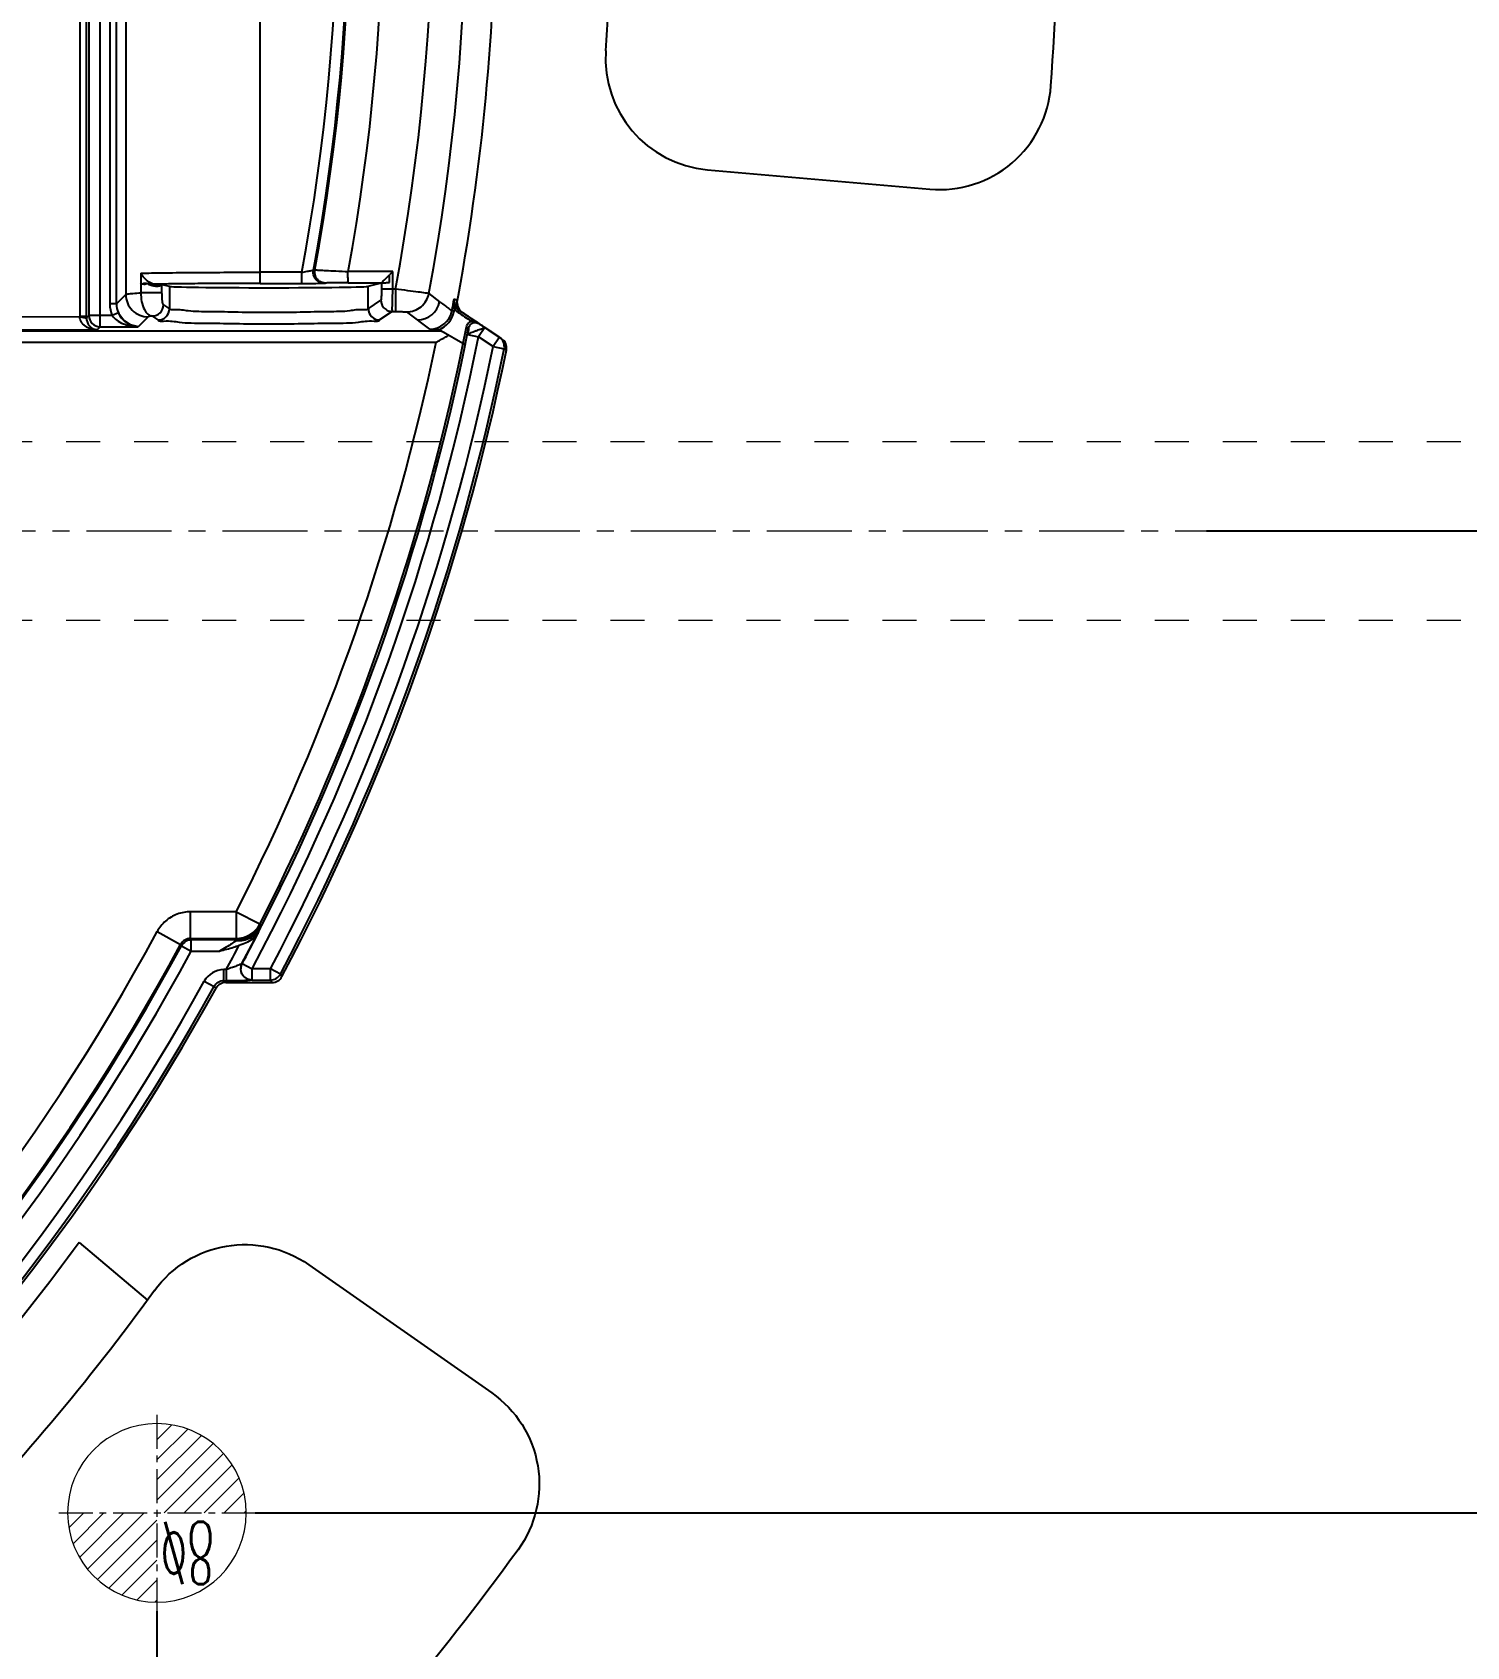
# Model space of a CAD drawing. Header units: millimetres. Extents: x 3054 to 4939, y -1170 to 130.
# Drawn here: x 4692.7 to 4756.9, y -865 to -792.7 of the extents above; entities that cross this region are included whole.
import ezdxf

# ---------------------------------------------------------------- set-up
doc = ezdxf.new("R2010")
doc.units = ezdxf.units.MM
doc.header["$LTSCALE"] = 16.335
doc.header["$PDMODE"] = 3
doc.header["$PDSIZE"] = 0.3125
doc.linetypes.add('CENTER', pattern=[0.6, 0.375, -0.075, 0.075, -0.075])
doc.linetypes.add('HIDDEN', pattern=[0.2, 0.1, -0.1])
doc.layers.get('0').update_dxf_attribs({"linetype": 'CONTINUOUS'})
doc.layers.get('Defpoints').update_dxf_attribs({"linetype": 'CONTINUOUS'})
doc.layers.add('11', color=7, linetype='CONTINUOUS')
doc.layers.add('cool', color=153, linetype='HIDDEN', lineweight=9)
doc.layers.add('epin', color=13, linetype='CONTINUOUS', lineweight=9)
doc.styles.get("Standard").update_dxf_attribs({"font": 'txt', "width": 0.8})
doc.styles.add('TXT05', font='txt.shx', dxfattribs={"width": 0.5, "bigfont": 'gbcbig.shx'})
doc.dimstyles.get("Standard").update_dxf_attribs({"dimtxt": 0.15625, "dimasz": 0.1875, "dimexe": 0.125, "dimexo": 0.0625, "dimtad": 0, "dimtih": 1, "dimtoh": 1, "dimdsep": 46, "dimtxsty": 'Standard', "dimcen": 0.09, "dimadec": 0, "dimazin": 0, "dimtp": 0.01, "dimtm": 0.01, "dimtfac": 1, "dimtofl": 0, "dimtmove": 0, "dimatfit": 3, "dimfxl": 0, "dimtolj": 1, "dimarcsym": 0})

# ---------------------------------------------------------------- blocks, each defined once
blk = doc.blocks.new('epin_ejp_8')
at = {"layer": 'epin'}
h = blk.add_hatch(dxfattribs=at)
h.set_pattern_fill('_ANSI31', color=123, scale=0.2, angle=90, style=0)
h.set_pattern_definition([(135, (-3609.8168, 780.7174), (-0.44901281, -0.44901281), [])])
h.paths.add_polyline_path([(0, 4, 0.414214), (-4, 0), (0, 0)])
h.paths.add_polyline_path([(4, 0), (0, 0), (0, -4, 0.414214)])
at = {"layer": 'epin', "color": 1, "linetype": 'CENTER', "ltscale": 0.248791}
for p, q in [((0, -4.4), (0, 4.4)), ((-4.4, 0), (4.4, 0))]:
    blk.add_line(p, q, dxfattribs=at)
at = {"layer": 'epin'}
blk.add_circle((0, 0), 4, dxfattribs=at)
at = {"layer": 'epin', "color": 6, "style": 'TXT05', "width": 0.5}
blk.add_text('%%c8', height=2.8, dxfattribs=at).set_placement((0.16, 0.4))
blk = doc.blocks.new('4')
at = {"layer": '11', "color": 3, "linetype": 'Continuous'}
for p, q in [((-12.852, 216.652), (-13.724, 226.616)), ((12.852, 216.656), (13.724, 226.619)), ((-7, 208.127), (-7, 212.136)), ((7, 208.13), (7, 212.139))]:
    blk.add_line(p, q, dxfattribs=at)
for centre, radius, start, end in [((0.026, 105), 127.366, 85.91485, 94.10934), ((-8.743, 227.051), 5, 94.10934, 185), ((8.743, 227.055), 5, 355, 85.91485), ((-7.871, 217.088), 5, 185, 274.03007), ((7.871, 217.092), 5, 265.99628, 355), ((0.026, 105), 107.366, 85.99628, 94.03007), ((0.026, 105), 103.366, 86.13132, 93.8975)]:
    blk.add_arc(centre, radius, start, end, dxfattribs=at)
blk = doc.blocks.new('*D215')
at = {"color": 4, "lineweight": -2}
blk.add_line((4755.002, -791.002), (4780.713, -791.002), dxfattribs=at)
at = {"layer": 'Defpoints', "color": 0}
for p in [(4611.243, -791.002), (4755.002, -791.002), (4780.713, -791.002)]:
    blk.add_point(p, dxfattribs=at)
at = {"color": 6, "insert": (4785.713, -791.002), "char_height": 5, "attachment_point": 5}
blk.add_mtext('\\A1;0.00', dxfattribs=at)
blk = doc.blocks.new('*D247')
at = {"color": 4, "lineweight": -2}
blk.add_line((4745.254, -815.002), (4780.713, -815.002), dxfattribs=at)
at = {"layer": 'Defpoints', "color": 0}
for p in [(4611.243, -791.002), (4745.254, -815.002), (4780.713, -815.002)]:
    blk.add_point(p, dxfattribs=at)
at = {"color": 6, "insert": (4788.046, -815.002), "char_height": 5, "attachment_point": 5}
blk.add_mtext('\\A1;24.00', dxfattribs=at)
blk = doc.blocks.new('*D248')
at = {"color": 4, "lineweight": -2}
for p, q in [((4760.713, -859.001), (4770.713, -847.002)), ((4770.713, -847.002), (4780.713, -847.002)), ((4702.639, -859.001), (4760.713, -859.001))]:
    blk.add_line(p, q, dxfattribs=at)
at = {"layer": 'Defpoints', "color": 0}
for p in [(4611.243, -791.002), (4780.713, -847.002), (4702.639, -859.001)]:
    blk.add_point(p, dxfattribs=at)
at = {"color": 6, "insert": (4788.046, -847.002), "char_height": 5, "attachment_point": 5}
blk.add_mtext('\\A1;68.00', dxfattribs=at)
blk = doc.blocks.new('*D249')
at = {"color": 4, "lineweight": -2}
blk.add_line((4737.751, -873.002), (4780.713, -873.002), dxfattribs=at)
at = {"layer": 'Defpoints', "color": 0}
for p in [(4611.243, -791.002), (4737.751, -873.002), (4780.713, -873.002)]:
    blk.add_point(p, dxfattribs=at)
at = {"color": 6, "insert": (4788.046, -873.002), "char_height": 5, "attachment_point": 5}
blk.add_mtext('\\A1;82.00', dxfattribs=at)
blk = doc.blocks.new('*D250')
at = {"color": 4, "lineweight": -2}
blk.add_line((4647.643, -899.002), (4780.713, -899.002), dxfattribs=at)
at = {"layer": 'Defpoints', "color": 0}
for p in [(4611.243, -791.002), (4647.643, -899.002), (4780.713, -899.002)]:
    blk.add_point(p, dxfattribs=at)
at = {"color": 6, "insert": (4789.046, -899.002), "char_height": 5, "attachment_point": 5}
blk.add_mtext('\\A1;108.00', dxfattribs=at)
blk = doc.blocks.new('*D251')
at = {"color": 4, "lineweight": -2}
blk.add_line((4748.543, -909.002), (4780.713, -909.002), dxfattribs=at)
at = {"layer": 'Defpoints', "color": 0}
for p in [(4611.243, -791.002), (4748.543, -909.002), (4780.713, -909.002)]:
    blk.add_point(p, dxfattribs=at)
at = {"color": 6, "insert": (4788.713, -909.002), "char_height": 5, "attachment_point": 5}
blk.add_mtext('\\A1;118.00', dxfattribs=at)
blk = doc.blocks.new('*D256')
at = {"color": 4, "lineweight": -2}
for p, q in [((4698.239, -863.401), (4698.239, -935.466)), ((4698.239, -935.466), (4706.239, -945.466)), ((4706.239, -945.466), (4706.239, -955.466))]:
    blk.add_line(p, q, dxfattribs=at)
at = {"layer": 'Defpoints', "color": 0}
for p in [(4611.243, -791.002), (4698.239, -863.401), (4706.239, -955.466)]:
    blk.add_point(p, dxfattribs=at)
at = {"color": 6, "insert": (4706.239, -962.799), "char_height": 5, "attachment_point": 5, "rotation": 90}
blk.add_mtext('\\A1;87.00', dxfattribs=at)
blk = doc.blocks.new('*D257')
at = {"color": 4, "lineweight": -2}
blk.add_line((4739.743, -917.802), (4739.743, -955.466), dxfattribs=at)
at = {"layer": 'Defpoints', "color": 0}
for p in [(4611.243, -791.002), (4739.743, -917.802), (4739.743, -955.466)]:
    blk.add_point(p, dxfattribs=at)
at = {"color": 6, "insert": (4739.743, -964.466), "char_height": 5, "attachment_point": 5, "rotation": 90}
blk.add_mtext('\\A1;128.50', dxfattribs=at)

msp = doc.modelspace()

# ---------------------------------------------------------------- linework, layer by layer
at = {"color": 6, "linetype": 'Continuous'}
for p, q in [((4694.785, -766.551), (4694.785, -805.39)), ((4695.086, -805.39), (4695.086, -766.551)), ((4695.193, -766.588), (4695.193, -805.354)), ((4695.695, -805.856), (4695.695, -766.085)), ((4696.125, -767.117), (4696.125, -804.825)), ((4696.427, -804.825), (4696.427, -767.117)), ((4696.841, -767.532), (4696.841, -804.41)), ((4702.868, -803.915), (4702.868, -768.027)), ((4697.521, -803.457), (4697.521, -803.905)), ((4704.728, -803.415), (4702.868, -803.415)), ((4704.728, -803.915), (4704.728, -803.415)), ((4705.251, -803.315), (4705.314, -803.31)), ((4708.804, -803.387), (4706.798, -803.387)), ((4708.804, -803.387), (4708.658, -803.533)), ((4708.658, -803.881), (4708.658, -803.533)), ((4708.804, -804.17), (4708.804, -803.387)), ((4697.518, -803.957), (4697.518, -804.335)), ((4698.467, -804.335), (4697.518, -804.335)), ((4698.466, -803.957), (4698.797, -804.045)), ((4698.467, -804.335), (4698.467, -803.957)), ((4698.803, -804.045), (4698.803, -805.048)), ((4702.868, -803.915), (4705.148, -803.914)), ((4705.735, -803.904), (4705.798, -803.899)), ((4706.802, -803.887), (4708.299, -803.887)), ((4707.703, -805.047), (4707.703, -804.045)), ((4707.71, -804.045), (4708.301, -803.887)), ((4708.301, -803.887), (4708.301, -804.17)), ((4708.926, -804.17), (4708.301, -804.17)), ((4708.926, -804.17), (4708.926, -805.175)), ((4696.427, -804.825), (4696.125, -804.825)), ((4696.427, -804.825), (4696.841, -804.41)), ((4698.529, -804.871), (4698.797, -805.049)), ((4707.71, -805.049), (4708.276, -804.672)), ((4710.421, -804.37), (4710.903, -804.733)), ((4711.551, -805.166), (4711.572, -805.057)), ((4711.572, -805.057), (4711.653, -804.997)), ((4690.531, -805.39), (4694.784, -805.41)), ((4695.086, -805.39), (4694.785, -805.39)), ((4695.086, -805.46), (4695.193, -805.354)), ((4696.237, -805.354), (4695.193, -805.354)), ((4696.513, -805.232), (4696.237, -805.354)), ((4697.846, -805.414), (4697.404, -805.856)), ((4698.294, -805.551), (4698.027, -805.373)), ((4708.778, -805.175), (4708.213, -805.551)), ((4708.778, -805.175), (4708.926, -805.175)), ((4710.466, -805.962), (4709.434, -805.191)), ((4711.551, -805.166), (4711.452, -805.147)), ((4711.719, -805.199), (4711.776, -805.116)), ((4711.768, -805.111), (4711.898, -805.203)), ((4711.91, -805.212), (4711.776, -805.116)), ((4712.319, -805.607), (4712.377, -805.521)), ((4712.374, -805.52), (4712.656, -805.708)), ((4712.656, -805.708), (4712.926, -805.888)), ((4690.531, -805.993), (4695.558, -805.993)), ((4710.857, -806.054), (4690.611, -806.054)), ((4695.695, -805.856), (4695.558, -805.993)), ((4695.695, -805.856), (4697.404, -805.856)), ((4710.857, -806.054), (4710.7, -805.964)), ((4710.952, -806.032), (4712.051, -806.658)), ((4712.101, -805.887), (4712.202, -805.907)), ((4712.155, -806.208), (4712.647, -806.306)), ((4712.926, -805.888), (4712.647, -806.306)), ((4713.302, -806.743), (4712.647, -806.306)), ((4712.926, -805.888), (4713.581, -806.325)), ((4713.581, -806.325), (4713.302, -806.743)), ((4690.611, -806.554), (4710.743, -806.554)), ((4713.302, -806.743), (4713.794, -806.843)), ((4713.794, -806.844), (4713.894, -806.91)), ((4701.789, -832.067), (4699.742, -832.067)), ((4699.742, -833.265), (4699.742, -832.067)), ((4701.789, -832.067), (4702.857, -832.611)), ((4701.789, -832.067), (4701.789, -833.265)), ((4698.246, -832.959), (4699.301, -833.529)), ((4699.742, -833.265), (4701.789, -833.265)), ((4699.742, -833.265), (4699.78, -833.328)), ((4701.789, -833.265), (4701.828, -833.328)), ((4702.896, -832.674), (4702.857, -832.611)), ((4699.301, -833.529), (4699.338, -833.592)), ((4699.338, -833.591), (4699.78, -833.83)), ((4701.786, -833.328), (4699.78, -833.328)), ((4699.78, -833.83), (4699.78, -833.328)), ((4699.78, -833.83), (4701.037, -833.83)), ((4701.786, -833.328), (4701.786, -833.374)), ((4701.342, -834.66), (4701.24, -834.66)), ((4701.24, -835.163), (4701.24, -834.66)), ((4701.342, -834.66), (4701.342, -835.163)), ((4702.06, -834.389), (4702.504, -834.625)), ((4703.328, -834.625), (4702.504, -834.625)), ((4702.504, -835.127), (4702.504, -834.625)), ((4703.773, -834.86), (4703.328, -834.625)), ((4703.328, -835.127), (4703.328, -834.625)), ((4700.36, -835.179), (4700.8, -835.422)), ((4700.8, -835.422), (4700.889, -835.498)), ((4701.24, -835.163), (4701.629, -835.162)), ((4701.328, -835.239), (4701.24, -835.163)), ((4701.328, -835.239), (4703.395, -835.239)), ((4702.504, -835.127), (4703.328, -835.127)), ((4703.328, -835.127), (4703.395, -835.239)), ((4703.772, -834.86), (4703.839, -834.971))]:
    msp.add_line(p, q, dxfattribs=at)
for points in [[(4697.943, -803.942), (4697.876, -803.954), (4697.857, -803.955), (4697.889, -803.962), (4698.024, -804.003)], [(4698.024, -804.003), (4698.087, -804.019), (4698.139, -804.029), (4698.188, -804.035), (4698.234, -804.037), (4698.277, -804.036), (4698.316, -804.03), (4698.351, -804.022), (4698.381, -804.011), (4698.407, -803.999), (4698.427, -803.986), (4698.443, -803.975), (4698.454, -803.965), (4698.462, -803.959)], [(4698.467, -803.957), (4698.466, -803.957), (4698.464, -803.958), (4698.462, -803.959)], [(4705.148, -803.914), (4705.514, -803.91), (4705.754, -803.904)], [(4711.653, -804.997), (4711.612, -804.932), (4711.58, -804.859)], [(4697.413, -805.856), (4697.055, -805.776), (4696.755, -805.576), (4696.526, -805.259)], [(4713.68, -806.392), (4712.063, -805.31), (4711.776, -805.116)], [(4712.396, -805.682), (4712.53, -805.666), (4712.656, -805.709)], [(4712.666, -805.715), (4712.633, -805.696), (4712.599, -805.681), (4712.563, -805.671), (4712.526, -805.665)], [(4702, -834.625), (4702.015, -834.503), (4702.059, -834.388)], [(4702.105, -834.932), (4702.051, -834.845), (4702.013, -834.74), (4702, -834.625)], [(4701.629, -835.162), (4701.888, -835.159), (4702.111, -835.154), (4702.292, -835.148)]]:
    msp.add_lwpolyline(points, dxfattribs=at)
for centre, radius, start, end in [((4611.269, -785.971), 100.622, 28.40074, 331.59927), ((4611.269, -785.971), 100.12, 28.40075, 331.59926), ((4611.269, -785.971), 100.057, 28.37938, 331.62062), ((4611.269, -785.971), 98.859, 28.37934, 331.62065), ((4611.269, -785.971), 102.158, 349.24974, 10.56469), ((4611.269, -785.971), 99.339, 349.44349, 10.55651), ((4611.269, -785.971), 100.845, 349.48745, 10.51254), ((4611.269, -785.971), 95.076, 349.42738, 10.57197), ((4611.269, -785.971), 95.569, 349.54409, 10.45513), ((4611.269, -785.971), 95.63, 349.55381, 10.4454), ((4611.269, -785.971), 97.117, 349.66894, 10.33032), ((4611.269, -785.971), 102.28, 186.15973, 331.08016), ((4611.269, -785.971), 101.778, 186.19838, 331.08683), ((4611.269, -785.971), 102.395, 189.52573, 331.07349), ((4697.432, -804.825), 1.306, 179.9972, 203.89727), ((4698.025, -804.87), 0.504, 270.15112, 359.89824), ((4698.294, -805.049), 0.502, 269.97472, 0.00837), ((4708.213, -805.049), 0.502, 180.00546, 270.04122), ((4709.916, -804.547), 1.004, 269.96643, 349.32347), ((4611.269, -785.971), 102.003, 349.16402, 349.47562), ((4737.446, -749.671), 60.727, 244.76364, 244.91584), ((4712.063, -804.697), 0.508, 216.26002, 235.64171), ((4712.19, -804.792), 0.504, 180.04859, 236.38493), ((4671.564, -805.392), 23.523, 359.83472, 0.00534), ((4695.696, -805.353), 0.503, 180.08251, 269.91748), ((4710.466, -804.958), 1.004, 269.95484, 349.16444), ((4710.467, -804.958), 1.104, 290.80136, 349.16359), ((4760.11, -734.095), 86.012, 235.76244, 236.24558), ((4760.634, -733.3), 86.86, 235.77178, 236.24963), ((4611.269, -785.971), 102.884, 331.92918, 348.82865), ((4611.269, -785.971), 103.398, 331.92957, 348.65755), ((4611.269, -785.971), 102.78, 333.01328, 348.83822), ((4711.405, -724.269), 81.699, 269.34125, 269.50574), ((4710.695, -806.492), 0.527, 71.93463, 89.45021), ((4710.838, -806.628), 0.574, 60.49235, 88.10319), ((4710.702, -806.47), 0.505, 60.31511, 71.91426), ((4713.302, -806.743), 0.502, 348.42613, 56.29529), ((4713.401, -806.81), 0.503, 348.48429, 56.34261), ((4611.269, -785.971), 101.582, 333.01328, 348.30961), ((4611.269, -785.971), 104.126, 332.14316, 348.49268), ((4611.269, -785.971), 104.628, 332.14316, 348.49268), ((4611.269, -785.971), 104.74, 332.10638, 348.46766), ((4699.74, -833.763), 0.498, 89.74519, 151.86459), ((4701.787, -832.063), 1.202, 270.10343, 332.90976), ((4701.826, -832.126), 1.202, 270.10347, 332.88806), ((4608.922, -784.728), 105.551, 331.93365, 332.72295), ((4699.781, -833.832), 0.503, 90.10036, 151.50946), ((4611.269, -785.971), 102.391, 331.60651, 332.30309), ((4701.241, -835.666), 1.006, 90.04724, 151.0141), ((4702.501, -834.624), 0.5, 151.91366, 180.12201), ((4701.328, -835.741), 0.502, 89.98669, 151.06003), ((4703.328, -834.625), 0.503, 270.04193, 332.08505), ((4703.395, -834.736), 0.502, 269.99262, 332.12102)]:
    msp.add_arc(centre, radius, start, end, dxfattribs=at)
msp.add_ellipse((4703.253, -804.045), major_axis=(4.45, 0), ratio=0.013964, start_param=3.142566, end_param=6.282212, dxfattribs=at)
for points, knots in [([(4697.521, -803.457), (4697.836, -803.449), (4698.576, -803.437), (4699.817, -803.424), (4701.284, -803.417), (4702.326, -803.415), (4702.868, -803.415)], [0, 0, 0, 0, 0.177043, 0.414959, 0.696237, 1, 1, 1, 1]), ([(4697.521, -803.457), (4697.546, -803.509), (4697.608, -803.605), (4697.724, -803.727), (4697.849, -803.824), (4697.977, -803.896), (4698.098, -803.939), (4698.178, -803.951), (4698.214, -803.951)], [0, 0, 0, 0, 0.194859, 0.384629, 0.565522, 0.731082, 0.877215, 1, 1, 1, 1]), ([(4704.73, -803.415), (4704.81, -803.4), (4704.953, -803.378), (4705.125, -803.341), (4705.22, -803.327), (4705.251, -803.315)], [0, 0, 0, 0, 0.458661, 0.816498, 1, 1, 1, 1]), ([(4705.735, -803.904), (4705.706, -803.904), (4705.637, -803.898), (4705.533, -803.865), (4705.448, -803.813), (4705.393, -803.764), (4705.357, -803.724), (4705.325, -803.681), (4705.287, -803.617), (4705.252, -803.523), (4705.239, -803.413), (4705.246, -803.343), (4705.251, -803.315)], [0, 0, 0, 0, 0.097907, 0.240035, 0.373986, 0.43714, 0.49738, 0.557717, 0.621178, 0.756412, 0.900562, 1, 1, 1, 1]), ([(4705.798, -803.899), (4705.77, -803.899), (4705.701, -803.893), (4705.596, -803.86), (4705.512, -803.808), (4705.456, -803.759), (4705.42, -803.719), (4705.389, -803.677), (4705.351, -803.612), (4705.316, -803.518), (4705.303, -803.408), (4705.309, -803.338), (4705.314, -803.31)], [0, 0, 0, 0, 0.097889, 0.240024, 0.373981, 0.437138, 0.497381, 0.557721, 0.621186, 0.756425, 0.900579, 1, 1, 1, 1]), ([(4705.314, -803.31), (4705.376, -803.31), (4705.543, -803.322), (4705.857, -803.335), (4706.295, -803.358), (4706.626, -803.378), (4706.811, -803.388)], [0, 0, 0, 0, 0.123203, 0.335612, 0.630027, 1, 1, 1, 1]), ([(4706.802, -803.887), (4706.795, -803.865), (4706.808, -803.779), (4706.795, -803.614), (4706.799, -803.47), (4706.798, -803.387)], [0, 0, 0, 0, 0.139844, 0.50274, 1, 1, 1, 1]), ([(4708.299, -803.887), (4708.317, -803.871), (4708.375, -803.811), (4708.495, -803.693), (4708.597, -803.592), (4708.658, -803.533)], [0, 0, 0, 0, 0.142241, 0.498322, 1, 1, 1, 1]), ([(4696.841, -804.41), (4696.868, -804.389), (4696.986, -804.384), (4697.204, -804.351), (4697.401, -804.342), (4697.518, -804.335)], [0, 0, 0, 0, 0.147046, 0.482221, 1, 1, 1, 1]), ([(4697.521, -803.896), (4697.525, -803.905), (4697.536, -803.926), (4697.515, -803.946), (4697.519, -803.957)], [0, 0, 0, 0, 0.46487, 1, 1, 1, 1]), ([(4697.518, -803.957), (4697.534, -803.95), (4697.568, -803.938), (4697.621, -803.915), (4697.686, -803.901), (4697.756, -803.905), (4697.826, -803.922), (4697.87, -803.942), (4697.893, -803.948)], [0, 0, 0, 0, 0.127877, 0.279779, 0.448772, 0.630858, 0.819254, 1, 1, 1, 1]), ([(4697.518, -804.335), (4697.518, -804.466), (4697.542, -804.726), (4697.644, -805.058), (4697.809, -805.296), (4697.957, -805.366), (4698.027, -805.373)], [0, 0, 0, 0, 0.317758, 0.627539, 0.831064, 1, 1, 1, 1]), ([(4697.933, -803.96), (4697.906, -803.951), (4697.867, -803.937), (4697.811, -803.928), (4697.769, -803.934), (4697.731, -803.956), (4697.688, -803.961), (4697.646, -803.956), (4697.606, -803.947), (4697.563, -803.942), (4697.531, -803.925), (4697.524, -803.91)], [0, 0, 0, 0, 0.199602, 0.292509, 0.388751, 0.4957, 0.591708, 0.688411, 0.788493, 0.878406, 1, 1, 1, 1]), ([(4697.893, -803.948), (4697.904, -803.952), (4697.926, -803.962), (4697.95, -803.958), (4697.961, -803.955)], [0, 0, 0, 0, 0.498573, 1, 1, 1, 1]), ([(4698.462, -803.959), (4698.453, -803.965), (4698.43, -803.987), (4698.38, -804.014), (4698.31, -804.028), (4698.233, -804.027), (4698.157, -804.017), (4698.084, -804.006), (4698.021, -803.978), (4697.97, -803.992), (4697.952, -803.979)], [0, 0, 0, 0, 0.06228, 0.176368, 0.31562, 0.462357, 0.608761, 0.748028, 0.877044, 1, 1, 1, 1]), ([(4702.868, -803.915), (4702.412, -803.915), (4701.528, -803.917), (4700.271, -803.924), (4699.176, -803.934), (4698.508, -803.945), (4698.214, -803.951)], [0, 0, 0, 0, 0.294046, 0.569829, 0.810146, 1, 1, 1, 1]), ([(4698.465, -803.956), (4698.45, -803.955), (4698.406, -803.954), (4698.322, -803.952), (4698.254, -803.951), (4698.214, -803.951)], [0, 0, 0, 0, 0.183009, 0.525556, 1, 1, 1, 1]), ([(4698.529, -804.871), (4698.515, -804.861), (4698.503, -804.824), (4698.491, -804.77), (4698.482, -804.697), (4698.474, -804.599), (4698.468, -804.475), (4698.467, -804.384), (4698.467, -804.335)], [0, 0, 0, 0, 0.095116, 0.187645, 0.3186, 0.49667, 0.729397, 1, 1, 1, 1]), ([(4704.728, -803.915), (4704.881, -803.915), (4705.153, -803.915), (4705.488, -803.91), (4705.672, -803.909), (4705.735, -803.904)], [0, 0, 0, 0, 0.454266, 0.811176, 1, 1, 1, 1]), ([(4706.802, -803.887), (4706.761, -803.887), (4706.657, -803.887), (4706.493, -803.888), (4706.316, -803.889), (4706.155, -803.89), (4706.019, -803.892), (4705.912, -803.894), (4705.842, -803.897), (4705.808, -803.898), (4705.798, -803.899)], [0, 0, 0, 0, 0.121715, 0.310476, 0.48988, 0.652243, 0.790219, 0.897979, 0.971874, 1, 1, 1, 1]), ([(4708.301, -804.17), (4708.301, -804.252), (4708.304, -804.398), (4708.284, -804.557), (4708.292, -804.653), (4708.276, -804.672)], [0, 0, 0, 0, 0.487348, 0.853427, 1, 1, 1, 1]), ([(4708.301, -803.887), (4708.317, -803.883), (4708.376, -803.887), (4708.494, -803.88), (4708.597, -803.881), (4708.658, -803.881)], [0, 0, 0, 0, 0.134361, 0.48705, 1, 1, 1, 1]), ([(4708.778, -805.175), (4708.79, -805.149), (4708.777, -805.042), (4708.798, -804.836), (4708.796, -804.527), (4708.802, -804.295), (4708.804, -804.17)], [0, 0, 0, 0, 0.08382, 0.303963, 0.628283, 1, 1, 1, 1]), ([(4710.421, -804.37), (4710.374, -804.357), (4710.215, -804.342), (4709.903, -804.294), (4709.452, -804.237), (4709.111, -804.193), (4708.926, -804.17)], [0, 0, 0, 0, 0.096142, 0.316202, 0.630054, 1, 1, 1, 1]), ([(4696.841, -804.41), (4696.842, -804.536), (4696.898, -804.797), (4697.114, -805.141), (4697.458, -805.357), (4697.719, -805.414), (4697.846, -805.414)], [0, 0, 0, 0, 0.242428, 0.5, 0.757572, 1, 1, 1, 1]), ([(4707.703, -805.047), (4707.702, -805.119), (4707.273, -805.065), (4706.814, -805.186), (4705.794, -805.176), (4704.62, -805.216), (4703.271, -805.218), (4701.919, -805.217), (4700.737, -805.177), (4699.705, -805.188), (4699.24, -805.065), (4698.805, -805.12), (4698.803, -805.048)], [0, 0, 0, 0, 0.024139, 0.093409, 0.202324, 0.342347, 0.498061, 0.653811, 0.794745, 0.905319, 0.975684, 1, 1, 1, 1]), ([(4708.276, -804.672), (4708.276, -804.735), (4708.305, -804.866), (4708.413, -805.038), (4708.585, -805.146), (4708.715, -805.175), (4708.778, -805.175)], [0, 0, 0, 0, 0.242498, 0.500125, 0.757672, 1, 1, 1, 1]), ([(4709.434, -805.191), (4709.546, -805.191), (4709.777, -805.147), (4710.09, -804.976), (4710.315, -804.7), (4710.4, -804.481), (4710.421, -804.37)], [0, 0, 0, 0, 0.24368, 0.499883, 0.756158, 1, 1, 1, 1]), ([(4710.903, -804.733), (4710.964, -804.779), (4711.085, -804.872), (4711.27, -805.008), (4711.391, -805.101), (4711.452, -805.147)], [0, 0, 0, 0, 0.333684, 0.666374, 1, 1, 1, 1]), ([(4711.549, -804.716), (4711.543, -804.754), (4711.534, -804.832), (4711.547, -804.947), (4711.563, -805.021), (4711.572, -805.057)], [0, 0, 0, 0, 0.340551, 0.679021, 1, 1, 1, 1]), ([(4711.555, -804.602), (4711.553, -804.618), (4711.549, -804.651), (4711.549, -804.683), (4711.549, -804.7)], [0, 0, 0, 0, 0.500852, 1, 1, 1, 1]), ([(4711.549, -804.7), (4711.549, -804.735), (4711.562, -804.805), (4711.595, -804.906), (4711.632, -804.968), (4711.653, -804.997)], [0, 0, 0, 0, 0.329795, 0.660817, 1, 1, 1, 1]), ([(4711.572, -805.057), (4711.585, -805.075), (4711.614, -805.111), (4711.664, -805.158), (4711.699, -805.187), (4711.718, -805.2)], [0, 0, 0, 0, 0.332177, 0.665358, 1, 1, 1, 1]), ([(4711.686, -804.793), (4711.686, -804.779), (4711.687, -804.752), (4711.692, -804.711), (4711.697, -804.684), (4711.701, -804.67)], [0, 0, 0, 0, 0.333411, 0.666763, 1, 1, 1, 1]), ([(4694.741, -805.397), (4694.809, -805.413), (4694.914, -805.431), (4695.023, -805.453), (4695.077, -805.45), (4695.086, -805.46)], [0, 0, 0, 0, 0.601746, 0.882021, 1, 1, 1, 1]), ([(4695.558, -805.993), (4695.492, -805.991), (4695.368, -805.977), (4695.196, -805.929), (4695.052, -805.854), (4694.938, -805.759), (4694.852, -805.65), (4694.801, -805.532), (4694.786, -805.45), (4694.784, -805.41)], [0, 0, 0, 0, 0.185249, 0.351663, 0.501096, 0.638822, 0.767728, 0.88756, 1, 1, 1, 1]), ([(4695.086, -805.46), (4695.086, -805.516), (4695.103, -805.632), (4695.177, -805.778), (4695.278, -805.885), (4695.401, -805.963), (4695.5, -805.989), (4695.558, -805.993)], [0, 0, 0, 0, 0.214171, 0.444907, 0.615526, 0.776743, 1, 1, 1, 1]), ([(4696.237, -805.354), (4696.294, -805.431), (4696.445, -805.58), (4696.71, -805.723), (4697.037, -805.825), (4697.265, -805.854), (4697.404, -805.856)], [0, 0, 0, 0, 0.218465, 0.478906, 0.682369, 1, 1, 1, 1]), ([(4696.513, -805.232), (4696.54, -805.294), (4696.62, -805.438), (4696.796, -805.631), (4697.021, -805.772), (4697.23, -805.839), (4697.352, -805.854), (4697.404, -805.856)], [0, 0, 0, 0, 0.179182, 0.4292, 0.676942, 0.865133, 1, 1, 1, 1]), ([(4698.027, -805.373), (4698.003, -805.376), (4697.961, -805.382), (4697.907, -805.392), (4697.87, -805.401), (4697.851, -805.409), (4697.846, -805.414)], [0, 0, 0, 0, 0.384346, 0.678782, 0.88313, 1, 1, 1, 1]), ([(4698.3, -805.551), (4698.305, -805.632), (4698.791, -805.559), (4699.318, -805.7), (4700.471, -805.681), (4701.776, -805.724), (4702.751, -805.723), (4703.253, -805.723)], [0, 0, 0, 0, 0.048937, 0.191428, 0.41545, 0.695895, 1, 1, 1, 1]), ([(4703.253, -805.723), (4703.756, -805.723), (4704.731, -805.724), (4706.036, -805.681), (4707.189, -805.7), (4707.716, -805.559), (4708.202, -805.632), (4708.206, -805.551)], [0, 0, 0, 0, 0.304146, 0.584575, 0.80857, 0.951056, 1, 1, 1, 1]), ([(4708.926, -805.175), (4709.009, -805.175), (4709.154, -805.173), (4709.32, -805.186), (4709.411, -805.181), (4709.434, -805.191)], [0, 0, 0, 0, 0.488583, 0.850631, 1, 1, 1, 1]), ([(4713.68, -806.391), (4713.557, -806.31), (4713.322, -806.153), (4712.983, -805.928), (4712.674, -805.721), (4712.393, -805.535), (4712.142, -805.367), (4711.985, -805.262), (4711.911, -805.212)], [0, 0, 0, 0, 0.207781, 0.399156, 0.574113, 0.732654, 0.87477, 1, 1, 1, 1]), ([(4712.108, -805.868), (4712.114, -805.834), (4712.141, -805.762), (4712.212, -805.669), (4712.28, -805.623), (4712.316, -805.605)], [0, 0, 0, 0, 0.29869, 0.6557, 1, 1, 1, 1]), ([(4712.203, -805.907), (4712.211, -805.867), (4712.247, -805.782), (4712.355, -805.687), (4712.507, -805.651), (4712.61, -805.681), (4712.656, -805.709)], [0, 0, 0, 0, 0.211673, 0.469569, 0.721334, 1, 1, 1, 1]), ([(4712.321, -805.605), (4712.339, -805.609), (4712.379, -805.618), (4712.441, -805.63), (4712.51, -805.645), (4712.584, -805.668), (4712.632, -805.693), (4712.656, -805.709)], [0, 0, 0, 0, 0.163945, 0.344007, 0.54054, 0.758122, 1, 1, 1, 1]), ([(4710.743, -806.554), (4710.811, -806.516), (4710.942, -806.443), (4711.133, -806.338), (4711.258, -806.272), (4711.319, -806.241)], [0, 0, 0, 0, 0.352573, 0.688042, 1, 1, 1, 1]), ([(4712.203, -805.904), (4712.205, -805.921), (4712.195, -805.975), (4712.181, -806.075), (4712.164, -806.16), (4712.155, -806.208)], [0, 0, 0, 0, 0.165284, 0.524381, 1, 1, 1, 1]), ([(4712.54, -806.042), (4712.494, -806.056), (4712.413, -806.092), (4712.297, -806.131), (4712.214, -806.165), (4712.164, -806.19), (4712.155, -806.208)], [0, 0, 0, 0, 0.339888, 0.631955, 0.862005, 1, 1, 1, 1]), ([(4712.54, -806.042), (4712.598, -806.013), (4712.715, -805.969), (4712.824, -805.942), (4712.912, -805.87), (4712.926, -805.888)], [0, 0, 0, 0, 0.467049, 0.836873, 1, 1, 1, 1]), ([(4698.871, -832.307), (4698.784, -832.359), (4698.619, -832.479), (4698.407, -832.7), (4698.295, -832.87), (4698.246, -832.959)], [0, 0, 0, 0, 0.334114, 0.66744, 1, 1, 1, 1]), ([(4699.742, -832.067), (4699.641, -832.067), (4699.438, -832.085), (4699.143, -832.166), (4698.959, -832.255), (4698.871, -832.307)], [0, 0, 0, 0, 0.332544, 0.665875, 1, 1, 1, 1]), ([(4702.853, -832.828), (4702.805, -832.918), (4702.676, -833.083), (4702.417, -833.266), (4702.111, -833.367), (4701.894, -833.38), (4701.787, -833.373)], [0, 0, 0, 0, 0.241857, 0.48935, 0.744416, 1, 1, 1, 1]), ([(4701.928, -833.562), (4702.029, -833.52), (4702.245, -833.456), (4702.549, -833.3), (4702.712, -833.13), (4702.769, -833.031)], [0, 0, 0, 0, 0.324404, 0.664652, 1, 1, 1, 1]), ([(4702.769, -833.031), (4702.78, -833.006), (4702.801, -832.958), (4702.829, -832.89), (4702.846, -832.848), (4702.853, -832.828)], [0, 0, 0, 0, 0.381036, 0.713889, 1, 1, 1, 1]), ([(4702.896, -832.674), (4702.898, -832.679), (4702.896, -832.696), (4702.889, -832.727), (4702.874, -832.773), (4702.861, -832.808), (4702.853, -832.828)], [0, 0, 0, 0, 0.100799, 0.29954, 0.599525, 1, 1, 1, 1]), ([(4701.786, -833.374), (4701.723, -833.413), (4701.579, -833.518), (4701.327, -833.666), (4701.139, -833.777), (4701.037, -833.83)], [0, 0, 0, 0, 0.255504, 0.605917, 1, 1, 1, 1]), ([(4701.037, -833.83), (4701.149, -833.803), (4701.358, -833.746), (4701.657, -833.663), (4701.841, -833.597), (4701.928, -833.562)], [0, 0, 0, 0, 0.370892, 0.699436, 1, 1, 1, 1]), ([(4701.828, -833.328), (4701.836, -833.331), (4701.815, -833.365), (4701.798, -833.368), (4701.786, -833.373)], [0, 0, 0, 0, 0.398894, 1, 1, 1, 1]), ([(4702.059, -834.389), (4702.048, -834.409), (4701.943, -834.427), (4701.815, -834.498), (4701.591, -834.575), (4701.438, -834.628), (4701.342, -834.66)], [0, 0, 0, 0, 0.0886, 0.360017, 0.60556, 1, 1, 1, 1]), ([(4702.504, -835.127), (4702.458, -835.127), (4702.364, -835.114), (4702.233, -835.056), (4702.125, -834.963), (4702.05, -834.85), (4702.01, -834.735), (4702.002, -834.659), (4702.001, -834.625)], [0, 0, 0, 0, 0.173973, 0.35715, 0.539182, 0.710919, 0.869275, 1, 1, 1, 1]), ([(4701.24, -835.163), (4701.152, -835.162), (4700.973, -835.213), (4700.842, -835.344), (4700.8, -835.422)], [0, 0, 0, 0, 0.500198, 1, 1, 1, 1]), ([(4702.509, -835.127), (4702.477, -835.14), (4702.363, -835.14), (4702.139, -835.157), (4701.782, -835.16), (4701.504, -835.162), (4701.342, -835.163)], [0, 0, 0, 0, 0.086835, 0.284027, 0.585305, 1, 1, 1, 1])]:
    msp.add_open_spline(points, degree=3, knots=knots, dxfattribs=at)
for points in [[(4697.925, -803.959), (4697.936, -803.96), (4697.904, -803.951), (4697.893, -803.948)], [(4696.427, -804.825), (4696.427, -804.963), (4696.456, -805.105), (4696.513, -805.232)]]:
    msp.add_open_spline(points, degree=3, dxfattribs=at)
at = {"color": 7, "linetype": 'Continuous'}
for points, knots in [([(4697.952, -803.979), (4698.04, -803.992), (4698.189, -803.943), (4698.361, -803.953), (4698.444, -803.957), (4698.467, -803.957)], [0, 0, 0, 0, 0.519745, 0.866893, 1, 1, 1, 1]), ([(4698.467, -803.957), (4698.441, -803.956), (4698.354, -803.953), (4698.186, -803.954), (4698.043, -803.954), (4697.961, -803.955)], [0, 0, 0, 0, 0.151537, 0.515482, 1, 1, 1, 1])]:
    msp.add_open_spline(points, degree=3, knots=knots, dxfattribs=at)
at = {"layer": '11', "color": 3, "linetype": 'Continuous'}
msp.add_line((4722.902, -798.819), (4732.866, -799.691), dxfattribs=at)
for centre, radius, start, end in [((4611.247, -785.992), 127.366, 355.91485, 4.10934), ((4611.247, -785.992), 107.366, 355.99628, 4.03007), ((4723.338, -793.838), 5, 175.99628, 265), ((4733.301, -794.71), 5, 265, 355.91485)]:
    msp.add_arc(centre, radius, start, end, dxfattribs=at)
at = {"layer": 'cool', "ltscale": 0.932966}
for p, q in [((4465.573, -811.002), (4756.913, -811.002)), ((4465.573, -819.002), (4756.913, -819.002))]:
    msp.add_line(p, q, dxfattribs=at)
at = {"layer": 'cool', "color": 1, "linetype": 'CENTER', "ltscale": 0.621977}
msp.add_line((4451.243, -815.002), (4771.243, -815.002), dxfattribs=at)

# ---------------------------------------------------------------- block references
at = {"xscale": -1, "rotation": 230.0000000000094}
msp.add_blockref('4', (4530.814, -718.467), dxfattribs=at)
at = {"layer": 'epin', "xscale": -1, "rotation": 180}
msp.add_blockref('epin_ejp_8', (4698.239, -859.001), dxfattribs=at)

# ---------------------------------------------------------------- dimensions: what is measured, and where the dimension line sits
for feature_location, offset, dtype, origin, picture, middle in [((4755.002482492, -791.001835102), (25.710224106, 0), 0, (4611.24263372, -791.001835102), '*D215', (4785.712706598, -791.001835102)), ((4745.254, -815.002), (35.459, 0), 0, (4611.243, -791.002), '*D247', (4788.046, -815.002)), ((4702.639, -859.001), (78.074, 11.999), 0, (4611.243, -791.002), '*D248', (4788.046, -847.002)), ((4737.751, -873.002), (42.962, 0), 0, (4611.243, -791.002), '*D249', (4788.046, -873.002)), ((4647.643, -899.002), (133.07, 0), 0, (4611.243, -791.002), '*D250', (4789.046, -899.002)), ((4748.543, -909.002), (32.17, 0), 0, (4611.243, -791.002), '*D251', (4788.713, -909.002)), ((4698.239, -863.401), (8, -92.065), 1, (4611.243, -791.002), '*D256', (4706.239, -962.799)), ((4739.743, -917.802), (0, -37.664), 1, (4611.243, -791.002), '*D257', (4739.743, -964.466))]:
    dim = msp.add_ordinate_dim(feature_location=feature_location, offset=offset, dtype=dtype, origin=origin, dimstyle='Standard', override={"dimtxt": 5, "dimasz": 5, "dimexe": 0, "dimexo": 0, "dimgap": 0, "dimtih": 0, "dimtoh": 0, "dimzin": 0, "dimcen": 0, "dimclrd": 4, "dimclre": 4, "dimclrt": 6, "dimadec": 2, "dimtp": 0, "dimtm": 0, "dimtzin": 0})
    dim.commit()
    dim.dimension.update_dxf_attribs({"geometry": picture, "text_midpoint": middle})

doc.saveas('drawing.dxf')
